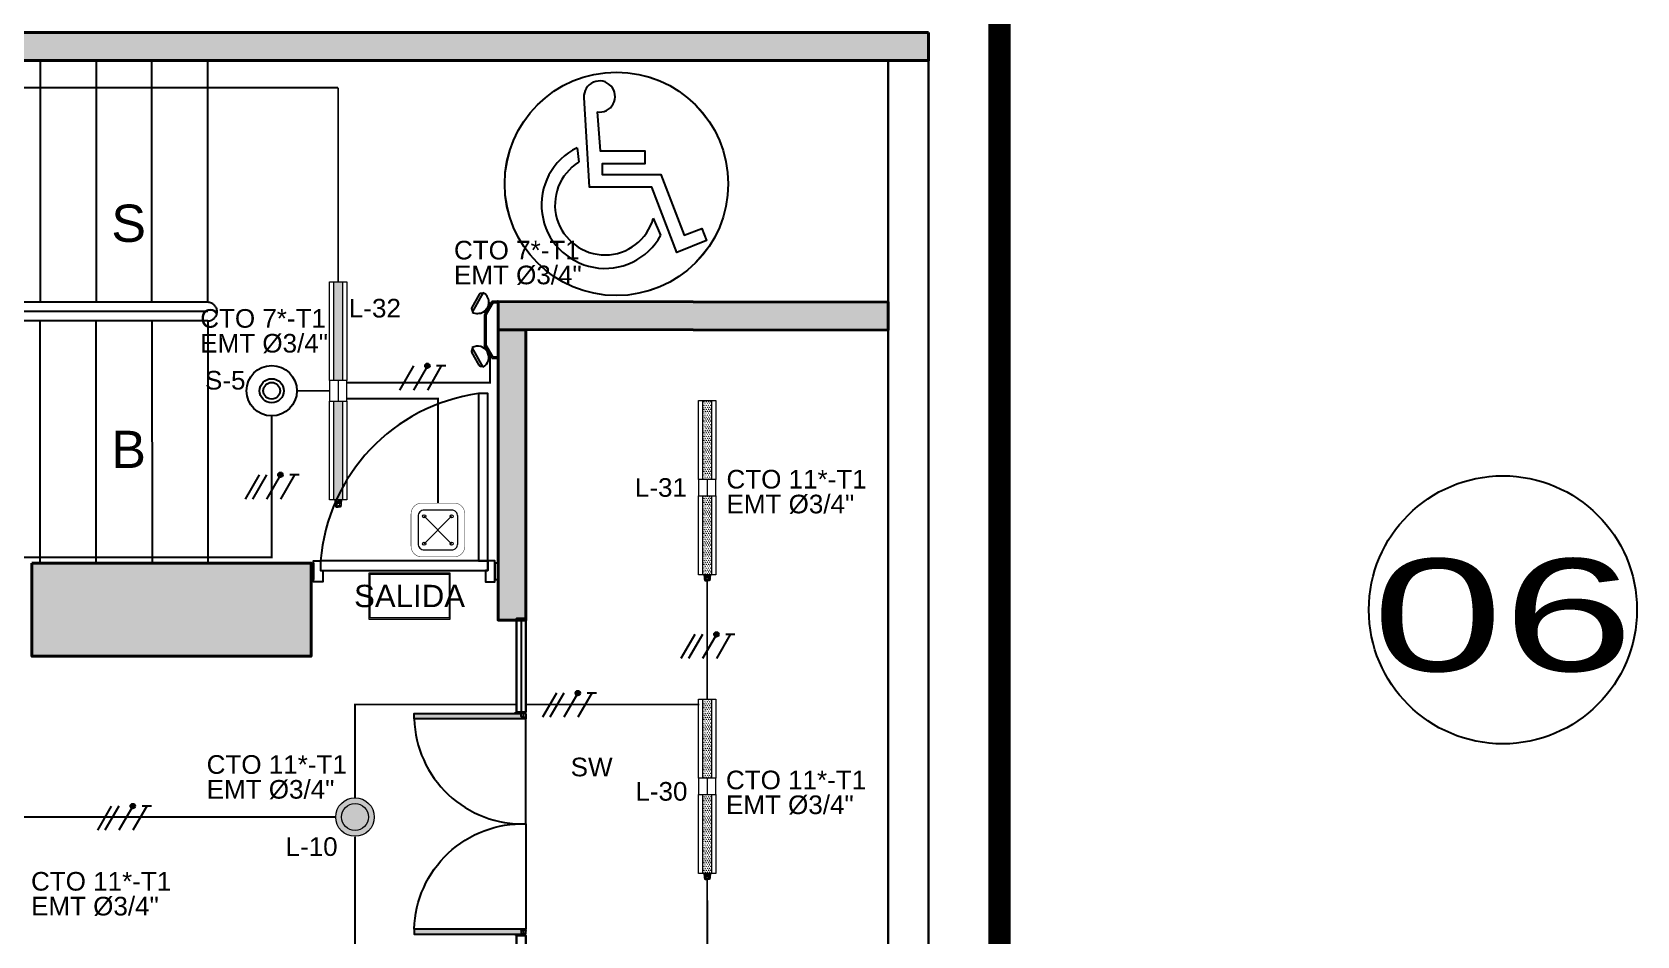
# Model space of a CAD drawing. Header units: metres. Extents: x -692 to 1029, y -233 to 3386.
# Drawn here: x 849.8 to 858.42, y 2481.61 to 2486.47 of the extents above; entities that cross this region are included whole.
import ezdxf
from ezdxf.lldxf.tags import DXFTag

# ---------------------------------------------------------------- set-up
doc = ezdxf.new("R2010")
doc.units = ezdxf.units.M
for name, pattern in [('CENTER2', [28.575, 19.05, -3.175, 3.175, -3.175]), ('HIDDEN', [9.525, 6.35, -3.175]), ('HIDDEN2', [4.7625, 3.175, -1.5875]), ('LÍNEAS_OCULTASX2', [0.75, 0.5, -0.25])]:
    doc.linetypes.add(name, pattern=pattern)
doc.layers.get('Defpoints').update_dxf_attribs({"color": 8})
for name, color, linetype in [('-ALAMBRADO', 7, 'Continuous'), ('-CN-GYD-ILUMINACION-EM', 1, 'Continuous'), ('-CN-GYD-TEXTOS', 7, 'Continuous'), ('1amobla', 253, 'Continuous'), ('A-columnas', 6, 'Continuous'), ('AMOBLAMIENTO', 252, 'Continuous'), ('CAJA DE PASO', 86, 'Continuous'), ('F-2', 253, 'Continuous'), ('GG_PISO 5', 8, 'Continuous'), ('H-muro', 251, 'Continuous'), ('JCA_PROYECCIONES', 1, 'HIDDEN2'), ('LUMINARIA DE EMERGENCIA', 1, 'Continuous'), ('LUMINARIA LED CIRCULAR', 7, 'Continuous'), ('SENSOR MOVIMIENTO', 3, 'Continuous'), ('TEXTO 3', 3, 'Continuous')]:
    doc.layers.add(name, color=color, linetype=linetype)
for name, color, linetype, lineweight in [('-CN-GYD-LUMINARIA LED HERMETICA', 1, 'Continuous', 5), ('-CN-GYD-TUBERÍA ILUMINACION', 5, 'Continuous', 18), ('-CN-GYD-TUBERÍA TOMACORRIENTE PVC', 86, 'Continuous', 18), ('-CN-INTERRUPTORES DE PARED', 3, 'Continuous', 20), ('_TEXTO', 7, 'Continuous', 9), ('Estructura', 250, 'Continuous', 40), ('L', 7, 'Continuous', 15), ('TEXTOS', 250, 'Continuous', 20), ('Vidrio', 253, 'Continuous', 30)]:
    doc.layers.add(name, color=color, linetype=linetype, lineweight=lineweight)
for name, color, linetype, true_color in [('A-HATCH CONCRETO', 7, 'Continuous', 0xa8a8a8), ('HACHTCOLUMNA', 7, 'Continuous', 0x5c5c5c), ('JCA_HATCH 254', 7, 'Continuous', 0xc4c4c4)]:
    doc.layers.add(name, color=color, linetype=linetype, true_color=true_color)
doc.layers.add('DIM-25', color=253, linetype='Continuous', plot=False)
doc.layers.add('Muro', color=7, linetype='Continuous', lineweight=40, true_color=0x2e2e2e)
doc.styles.add('GYD', font='arial.ttf', dxfattribs={"height": 2.5})
doc.styles.get("Standard").update_dxf_attribs({"font": 'arial.ttf'})
doc.styles.add('style2', font='arial.ttf', dxfattribs={"width": 1.5})
tags = doc.linetypes.add('EMT_LINE', pattern='A,0.5,-0.2,["EMT",Standard,S=0.1,R=0,X=-0.1,Y=-0.05],-0.25', length=0.95).pattern_tags.tags
tags[6] = DXFTag(74, 10)
pattern_1 = [(180, (4.985, -38.812), (-6.00631, -10.40324), [1.50158, -10.51105]), (270, (4.2344, -38.812), (6.00631, -10.40324), [0.75079, -20.05569]), (270, (4.047, -38.812), (6.00631, -10.40324), [0.60063, -20.20584]), (270, (4.422, -38.812), (6.00631, -10.40324), [0.60063, -20.20584]), (240, (3.859, -38.812), (6.00631, -10.40324), [0.4805, -11.53212]), (300, (4.61, -38.812), (12.01262, -4e-09), [0.4805, -11.53212])]
pattern_2 = [(0, (0, 0), (0, 6.985), [5.08, -1.905]), (90, (0, 0), (-6.985, 4e-16), [5.08, -1.905])]

# ---------------------------------------------------------------- blocks, each defined once
blk = doc.blocks.new('LUMINARIA HERMETICA 40W')
h = blk.add_hatch()
h.set_pattern_fill('SWAMP', color=252, scale=0.472938, angle=180)
h.set_pattern_definition(pattern_1)
h.paths.add_polyline_path([(-24, 54.9), (23.4, 54.9), (23.4, 584.8), (-24, 584.8)])
h = blk.add_hatch()
h.set_pattern_fill('SWAMP', color=252, scale=0.472938, angle=180)
h.set_pattern_definition(pattern_1)
h.paths.add_polyline_path([(-24, -584.8), (23.4, -584.8), (23.4, -54.9), (-24, -54.9)])
at = {"layer": '-CN-INTERRUPTORES DE PARED', "color": 1, "extrusion": (0, 0, -1)}
for p, q in [((-46.3, 584.8), (46.3, 584.8)), ((-46.3, 54.9), (-46.3, 584.8)), ((46.3, 584.8), (46.3, 559.3)), ((46.3, 559.3), (46.3, 54.9)), ((-46.3, -559.2), (-46.3, -54.9)), ((46.3, -54.9), (46.3, -584.8)), ((-46.3, -584.8), (-46.3, -559.2)), ((46.3, -584.8), (-46.3, -584.8))]:
    blk.add_line(p, q, dxfattribs=at)
at = {"layer": '-CN-INTERRUPTORES DE PARED', "color": 1}
for p, q in [((46.3, 54.9), (-46.3, 54.9)), ((0, 54.9), (0, -54.9)), ((46.3, -54.9), (46.3, 54.9)), ((-46.3, -54.9), (46.3, -54.9)), ((-17.3, -588.3), (-17.4, -588.6)), ((-17.4, -588.6), (-17.4, -595)), ((-17.4, -595), (-12.2, -595)), ((-16.1, -587.4), (-17.3, -588.3)), ((-14.7, -586.9), (-16.1, -587.4)), ((-12.2, -596.1), (-15.8, -596.1)), ((-15.8, -596.1), (-15.8, -604.1)), ((-13, -586.9), (-14.7, -586.9)), ((-11.7, -587.6), (-13, -586.9)), ((-12.8, -587.1), (-12.8, -584.8)), ((-12.8, -584.8), (0, -584.8)), ((0, -587.1), (-12.8, -587.1)), ((-12.2, -595), (-12.2, -596.1)), ((-10.6, -588.6), (-11.7, -587.6)), ((-7.7, -588.3), (-10.6, -588.6)), ((-7, -588), (-7.7, -588.3)), ((-3, -587.5), (-7, -588)), ((0, -587.1), (-3, -587.5)), ((12.8, -584.8), (0, -584.8)), ((0, -587.1), (3, -587.5)), ((0, -587.1), (12.8, -587.1)), ((3, -587.5), (7, -588)), ((7, -588), (7.7, -588.3)), ((7.7, -588.3), (10.6, -588.6)), ((10.6, -588.6), (11.7, -587.6)), ((11.7, -587.6), (13, -586.9)), ((17.4, -595), (12.2, -595)), ((12.2, -595), (12.2, -596.1)), ((12.2, -596.1), (15.8, -596.1)), ((12.8, -587.1), (12.8, -584.8)), ((13, -586.9), (14.7, -586.9)), ((14.7, -586.9), (16.1, -587.4)), ((15.8, -596.1), (15.8, -604.1)), ((16.1, -587.4), (17.3, -588.3)), ((17.3, -588.3), (17.4, -588.6)), ((17.4, -588.6), (17.4, -595)), ((-15.9, -605.2), (-15.9, -615.4)), ((-12.5, -605.2), (-15.9, -605.2)), ((-15.9, -615.4), (-14, -617)), ((-15.8, -604.1), (-12.5, -604.1)), ((-14, -617), (-14, -621.4)), ((-14, -621.4), (-14, -623.4)), ((-14, -623.4), (-10.8, -625.7)), ((-12.5, -604.1), (-12.5, -605.2)), ((-10.8, -625.7), (0, -625.7)), ((10.8, -625.7), (0, -625.7)), ((14, -623.4), (10.8, -625.7)), ((15.8, -604.1), (12.5, -604.1)), ((12.5, -604.1), (12.5, -605.2)), ((12.5, -605.2), (15.9, -605.2)), ((15.9, -615.4), (14, -617)), ((14, -617), (14, -621.4)), ((14, -621.4), (14, -623.4)), ((15.9, -605.2), (15.9, -615.4))]:
    blk.add_line(p, q, dxfattribs=at)
for points in [[(-46.3, 54.9), (-46.3, -54.9)], [(-17.4, -593.9), (-10.6, -593.9), (-7.7, -593.9), (0, -593.9)], [(-12.2, -595), (0, -595)], [(-12.2, -596.1), (0, -596.1)], [(-10.6, -588.6), (-10.6, -595)], [(-8.4, -604.1), (-8.4, -596.1)], [(-7.7, -588.3), (-7.7, -595)], [(17.4, -593.9), (10.6, -593.9), (7.7, -593.9), (0, -593.9)], [(12.2, -595), (0, -595)], [(12.2, -596.1), (0, -596.1)], [(7.7, -588.3), (7.7, -595)], [(8.4, -604.1), (8.4, -596.1)], [(10.6, -588.6), (10.6, -595)], [(-14, -617), (0, -617)], [(-12.5, -604.1), (0, -604.1)], [(-12.5, -605.2), (0, -605.2)], [(-9.1, -615.4), (-10.8, -617)], [(-7.2, -605.2), (-7.2, -615.4), (-9.1, -615.4), (-9.1, -605.2)], [(-7.2, -615.4), (-3.7, -617)], [(12.5, -604.1), (0, -604.1)], [(12.5, -605.2), (0, -605.2)], [(14, -617), (0, -617)], [(7.2, -615.4), (3.7, -617)], [(7.2, -605.2), (7.2, -615.4), (9.1, -615.4), (9.1, -605.2)], [(9.1, -615.4), (10.8, -617)]]:
    blk.add_lwpolyline(points, dxfattribs=at)
at = {"color": 1}
for points in [[(23.4, 54.9), (-24, 54.9), (-24, 584.8), (23.4, 584.8)], [(23.4, -584.8), (-24, -584.8), (-24, -54.9), (23.4, -54.9)]]:
    blk.add_lwpolyline(points, close=True, dxfattribs=at)
blk = doc.blocks.new('Salida_3.8W')
h = blk.add_hatch()
h.set_pattern_fill('ANGLE', color=256)
h.set_pattern_definition(pattern_2)
h.paths.add_polyline_path([(0.434, -0.01), (0.434, 0.303), (-0.434, 0.303), (-0.434, -0.01)])
h.paths.add_polyline_path([(-0.424, 0), (-0.424, 0.293), (0.424, 0.293), (0.424, 0)], flags=16)
h = blk.add_hatch()
h.set_pattern_fill('ANGLE', color=256)
h.set_pattern_definition(pattern_2)
h.paths.add_polyline_path([(0.434, -0.01), (0.434, 0.303), (-0.434, 0.303), (-0.434, -0.01)])
h.paths.add_polyline_path([(-0.424, 0), (-0.424, 0.293), (0.424, 0.293), (0.424, 0)], flags=16)
at = {"layer": 'L'}
h = blk.add_hatch(dxfattribs=at)
h.set_pattern_fill('ANGLE', color=3)
h.set_pattern_definition([(0, (-44.6785, -37.2514), (0, 6.985), [5.08, -1.905]), (90, (-44.6785, -37.2514), (-6.985, 4e-16), [5.08, -1.905])])
h.paths.add_polyline_path([(0.434, -0.01), (0.434, 0.303), (-0.434, 0.303), (-0.434, -0.01)])
h.paths.add_polyline_path([(-0.424, 0), (-0.424, 0.293), (0.424, 0.293), (0.424, 0)], flags=16)
h = blk.add_hatch(color=3, dxfattribs=at)
h.paths.add_polyline_path([(0.434, -0.01), (0.434, 0.303), (-0.434, 0.303), (-0.434, -0.01)])
h.paths.add_polyline_path([(-0.424, 0), (-0.424, 0.293), (0.424, 0.293), (0.424, 0)], flags=16)
at = {"layer": 'L', "color": 3}
for points in [[(-0.434, 0.303), (0.434, 0.303), (0.434, -0.01), (-0.434, -0.01)], [(-0.424, 0.293), (0.424, 0.293), (0.424, 0), (-0.424, 0)]]:
    blk.add_lwpolyline(points, close=True, dxfattribs=at)
at = {"layer": 'L', "color": 3, "insert": (0, 0.146, 712.661), "char_height": 0.15, "width": 0.84839, "attachment_point": 5}
blk.add_mtext('\\pxqc;SALIDA', dxfattribs=at)
blk = doc.blocks.new('Caja de paso')
at = {"layer": '-CN-GYD-TUBERÍA TOMACORRIENTE PVC', "const_width": 0.00173}
blk.add_lwpolyline([(-0.1111, 0.0667), (-0.1111, -0.0667, 0.414214), (-0.0667, -0.1111), (0.0667, -0.1111, 0.414214), (0.1111, -0.0667), (0.1111, 0.0667, 0.414214), (0.0667, 0.1111), (-0.0667, 0.1111, 0.414214)], format="xyb", close=True, dxfattribs=at)
at = {"layer": '-CN-GYD-TUBERÍA TOMACORRIENTE PVC'}
blk.add_lwpolyline([(-0.0566, -0.0819), (0.0566, -0.0819, 0.414214), (0.0819, -0.0566), (0.0819, 0.0566, 0.414214), (0.0566, 0.0819), (-0.0566, 0.0819, 0.414214), (-0.0819, 0.0566), (-0.0819, -0.0566, 0.414214)], format="xyb", close=True, dxfattribs=at)
at = {"layer": '-CN-GYD-TUBERÍA TOMACORRIENTE PVC', "linetype": 'LÍNEAS_OCULTASX2'}
for points in [[(-0.0566, 0.0566), (0.0566, -0.0566)], [(0.0566, 0.0566), (-0.0566, -0.0566)]]:
    blk.add_lwpolyline(points, dxfattribs=at)
at = {"layer": '-CN-GYD-TUBERÍA TOMACORRIENTE PVC'}
for centre in [(-0.0566, 0.0566), (0.0566, 0.0566), (-0.0566, -0.0566), (0.0566, -0.0566)]:
    blk.add_circle(centre, 0.00665, dxfattribs=at)
blk = doc.blocks.new('Sensor 360º_')
at = {"layer": 'SENSOR MOVIMIENTO'}
for radius in [0.1126, 0.054, 0.0375]:
    blk.add_circle((0, 0), radius, dxfattribs=at)
blk = doc.blocks.new('*U35')
at = {"layer": '-CN-GYD-ILUMINACION-EM', "ltscale": 0.3}
for p, q in [((-145, 270), (-200, 170)), ((-114, 285), (-197, 136)), ((-119, 277), (-119, 277)), ((-193, 144), (-193, 144)), ((-145, -270), (-200, -170)), ((-114, -285), (-197, -136)), ((-193, -144), (-193, -144)), ((-119, -277), (-119, -277))]:
    blk.add_line(p, q, dxfattribs=at)
at = {"layer": '-CN-GYD-ILUMINACION-EM'}
for p, q in [((0, 217), (-46, 217)), ((0, 207), (-40, 207)), ((0, -217), (0, 217)), ((-104, 116), (-104, -116)), ((-94, 114), (-94, -114)), ((-46, -217), (0, -217)), ((-40, -207), (0, -207))]:
    blk.add_line(p, q, dxfattribs=at)
for points in [[(-96, 130), (-110, 138)], [(-46, 217), (-104, 116)], [(-40, 207), (-94, 114)], [(-56, 199), (-70, 208)], [(-46, -217), (-104, -116)], [(-40, -207), (-94, -114)], [(-96, -130), (-110, -138)], [(-56, -199), (-70, -208)]]:
    blk.add_lwpolyline(points, dxfattribs=at)
at = {"layer": '-CN-GYD-ILUMINACION-EM', "ltscale": 0.3}
for centre, radius, start, end in [((-156, 211), 85.5, 240.9715, 60.9715), ((-128, 260), 19.1, 60.9715, 150.9715), ((-183, 161), 19.1, 150.9715, 240.9715), ((-183, -161), 19.1, 119.0285, 209.0285), ((-156, -211), 85.5, 299.0285, 119.0285), ((-128, -260), 19.1, 209.0285, 299.0285)]:
    blk.add_arc(centre, radius, start, end, dxfattribs=at)
at = {"layer": '-CN-GYD-TEXTOS', "style": 'GYD'}
blk.add_attdef('5', (-68, -406), '', height=125, rotation=90, dxfattribs=at)
blk = doc.blocks.new('3x')
at = {"layer": '-ALAMBRADO'}
h = blk.add_hatch(color=256, dxfattribs=at)
edge = h.paths.add_edge_path()
edge.add_arc((0.078, 0.13), 0.025, 0, 360)
for p, q in [((-0.152, 0.13), (-0.302, -0.13)), ((-0.072, 0.13), (-0.222, -0.13)), ((0.078, 0.13), (-0.072, -0.13)), ((0.228, 0.13), (0.078, -0.13))]:
    blk.add_line(p, q, dxfattribs=at)
blk.add_lwpolyline([(0.278, 0.13), (0.178, 0.13)], dxfattribs=at)
blk.add_circle((0.078, 0.13), 0.025, dxfattribs=at)
blk = doc.blocks.new('*U29')
at = {"layer": '-ALAMBRADO'}
blk.add_blockref('3x', (0, 0), dxfattribs=at)
blk = doc.blocks.new('*U95')
at = {"layer": '-ALAMBRADO'}
blk.add_blockref('3x', (0, 0), dxfattribs=at)
blk = doc.blocks.new('OJO DE BUEY 12W')
at = {"layer": 'JCA_HATCH 254', "transparency": 33554687}
h = blk.add_hatch(color=256, dxfattribs=at)
h.dxf.hatch_style = 1
h.paths.add_polyline_path([(-103.7, 0, 1), (103.7, 0, 1)])
h.paths.add_polyline_path([(72.7, 0, -1), (-72.7, 0, -1)], flags=16)
at = {"layer": 'LUMINARIA LED CIRCULAR', "linetype": 'EMT_LINE', "lineweight": 5, "ltscale": 10}
h = blk.add_hatch(color=256, dxfattribs=at)
h.dxf.hatch_style = 1
h.set_gradient(color1=(147, 149, 152), color2=(248, 246, 176), name='SPHERICAL')
edge = h.paths.add_edge_path()
edge.add_arc((0, 0), 72.7, 0, 360)
at = {"layer": 'LUMINARIA LED CIRCULAR', "linetype": 'Continuous', "lineweight": 5, "ltscale": 10}
for radius in [103.7, 72.7]:
    blk.add_circle((0, 0), radius, dxfattribs=at)
blk = doc.blocks.new('2x')
at = {"layer": '-ALAMBRADO'}
h = blk.add_hatch(color=256, dxfattribs=at)
edge = h.paths.add_edge_path()
edge.add_arc((0.075, 0.13), 0.025, 0, 360)
for p, q in [((-0.075, 0.13), (-0.225, -0.13)), ((0.075, 0.13), (-0.075, -0.13)), ((0.225, 0.13), (0.075, -0.13))]:
    blk.add_line(p, q, dxfattribs=at)
blk.add_lwpolyline([(0.275, 0.13), (0.175, 0.13)], dxfattribs=at)
blk.add_circle((0.075, 0.13), 0.025, dxfattribs=at)
blk = doc.blocks.new('*U28')
at = {"layer": '-ALAMBRADO'}
blk.add_blockref('2x', (0, 0), dxfattribs=at)
blk = doc.blocks.new('Est etapa 3 torre')
at = {"layer": 'HACHTCOLUMNA'}
h = blk.add_hatch(color=256, dxfattribs=at)
h.paths.add_polyline_path([(1123.5504, -5959.124), (1123.0504, -5959.124), (1123.0504, -5957.624), (1123.5504, -5957.624)])
h.paths.add_polyline_path([(1116.0504, -5959.124), (1115.5504, -5959.124), (1115.5504, -5957.624), (1116.0504, -5957.624)])
h.paths.add_polyline_path([(1139.548, -5959.124), (1139.048, -5959.124), (1139.048, -5957.624), (1139.548, -5957.624)])
h.paths.add_polyline_path([(1132.0504, -5959.124), (1131.5504, -5959.124), (1131.5504, -5957.624), (1132.0504, -5957.624)])
h.paths.add_polyline_path([(1140.048, -5967.6488), (1140.048, -5968.1488), (1138.548, -5968.1488), (1138.548, -5967.6488)])
h.paths.add_polyline_path([(1124.0504, -5967.6488), (1124.0504, -5968.1488), (1122.5504, -5968.1488), (1122.5504, -5967.6488)])
h.paths.add_polyline_path([(1131.0504, -5967.6488), (1131.0504, -5968.1488), (1132.5504, -5968.1488), (1132.5504, -5967.6488)])
h.paths.add_polyline_path([(1115.0504, -5967.6488), (1115.0504, -5968.1488), (1116.5504, -5968.1488), (1116.5504, -5967.6488)])
h.paths.add_polyline_path([(1140.048, -5975.6488), (1140.048, -5976.1488), (1138.548, -5976.1488), (1138.548, -5975.6488)])
h.paths.add_polyline_path([(1124.0504, -5975.6488), (1124.0504, -5976.1488), (1122.5504, -5976.1488), (1122.5504, -5975.6488)])
h.paths.add_polyline_path([(1131.0504, -5975.6488), (1131.0504, -5976.1488), (1132.5504, -5976.1488), (1132.5504, -5975.6488)])
h.paths.add_polyline_path([(1115.0504, -5975.6488), (1115.0504, -5976.1488), (1116.5504, -5976.1488), (1116.5504, -5975.6488)])
h.paths.add_polyline_path([(1140.048, -5985.7488), (1140.048, -5986.2488), (1138.548, -5986.2488), (1138.548, -5985.7488)])
h.paths.add_polyline_path([(1124.0504, -5985.7488), (1124.0504, -5986.2488), (1122.5504, -5986.2488), (1122.5504, -5985.7488)])
h.paths.add_polyline_path([(1131.0504, -5985.7488), (1131.0504, -5986.2488), (1132.5504, -5986.2488), (1132.5504, -5985.7488)])
h.paths.add_polyline_path([(1115.0504, -5985.7488), (1115.0504, -5986.2488), (1116.5504, -5986.2488), (1116.5504, -5985.7488)])
h.paths.add_polyline_path([(1140.048, -5993.7488), (1140.048, -5994.2488), (1138.548, -5994.2488), (1138.548, -5993.7488)])
h.paths.add_polyline_path([(1124.0504, -5993.7488), (1124.0504, -5994.2488), (1122.5504, -5994.2488), (1122.5504, -5993.7488)])
h.paths.add_polyline_path([(1131.0504, -5993.7488), (1131.0504, -5994.2488), (1132.5504, -5994.2488), (1132.5504, -5993.7488)])
h.paths.add_polyline_path([(1115.0504, -5993.7488), (1115.0504, -5994.2488), (1116.5504, -5994.2488), (1116.5504, -5993.7488)])
h.paths.add_polyline_path([(1132.0504, -6003.4264), (1131.5504, -6003.4264), (1131.5504, -6004.9218), (1132.0504, -6004.9218)])
h.paths.add_polyline_path([(1138.1528, -6003.4238), (1139.6528, -6003.4238), (1139.6528, -6003.9238), (1138.1528, -6003.9238)])
h.paths.add_polyline_path([(1116.0504, -6004.9241), (1116.0504, -6003.4241), (1115.5504, -6003.4241), (1115.5504, -6004.9241)])
h.paths.add_polyline_path([(1123.5504, -6004.9241), (1123.5504, -6003.4241), (1123.0504, -6003.4241), (1123.0504, -6004.9241)])
h.paths.add_polyline_path([(1139.048, -6011.9488), (1139.048, -6009.5488), (1139.548, -6009.5488), (1139.548, -6011.9488)])
h.paths.add_polyline_path([(1131.5504, -6009.5488), (1131.5504, -6011.9488), (1132.0504, -6011.9488), (1132.0504, -6009.5488)])
h.paths.add_polyline_path([(1123.0504, -6009.5488), (1123.0504, -6011.9488), (1123.5504, -6011.9488), (1123.5504, -6009.5488)])
h.paths.add_polyline_path([(1116.0504, -6009.5488), (1116.0504, -6011.9488), (1115.5504, -6011.9488), (1115.5504, -6009.5488)])
at = {"layer": 'Estructura'}
blk.add_lwpolyline([(1138.1528, -6003.4238), (1139.6528, -6003.4238), (1139.6528, -6003.9238), (1138.1528, -6003.9238)], close=True, dxfattribs=at)
blk = doc.blocks.new('discap')
at = {"layer": 'TEXTO 3', "color": 0, "linetype": 'Continuous'}
for p, q in [((-179169, -277469), (-179154, -277610)), ((-178353, -278322), (-178426, -278155))]:
    blk.add_line(p, q, dxfattribs=at)
blk.add_lwpolyline([(-178974, -277120), (-178946, -277498), (-178511, -277498), (-178511, -277624), (-178926, -277624), (-178926, -277730), (-178352, -277730), (-178127, -278321), (-177953, -278254), (-177909, -278371), (-178198, -278488), (-178440, -277852), (-179047, -277852), (-179102, -276980)], dxfattribs=at)
for centre, radius, start, end in [((-178951, -276970), 152, 261.2603, 183.6697), ((-178897, -278025), 619, 116.0954, 331.345), ((-178897, -278025), 488, 121.7945, 344.571)]:
    blk.add_arc(centre, radius, start, end, dxfattribs=at)
blk = doc.blocks.new('Puerta de 65')
at = {"layer": 'JCA_HATCH 254', "true_color": 0xffffff}
h = blk.add_hatch(color=7, dxfattribs=at)
edge = h.paths.add_edge_path()
edge.add_line((3153.3447, 1771.3567), (3153.3447, 1771.3403))
edge.add_arc((3153.3494, 1771.3403), 0.00469, 179.99969, 269.99969)
edge.add_line((3153.3494, 1771.3356), (3153.3634, 1771.3356))
edge.add_arc((3153.3634, 1771.3403), 0.00469, 269.99969, 359.99969)
edge.add_line((3153.3681, 1771.3403), (3153.3681, 1771.3286))
edge.add_line((3153.3681, 1771.3286), (3152.7705, 1771.3286))
edge.add_line((3152.7705, 1771.3286), (3152.7705, 1771.3567))
edge.add_line((3152.7705, 1771.3567), (3153.3447, 1771.3567))
edge = h.paths.add_edge_path()
edge.add_line((3153.3681, 1771.3567), (3153.3681, 1771.3403))
edge.add_arc((3153.3634, 1771.3403), 0.00469, 269.99969, 359.99969, ccw=False)
edge.add_line((3153.3634, 1771.3356), (3153.3494, 1771.3356))
edge.add_arc((3153.3494, 1771.3403), 0.00469, 179.99969, 269.99969, ccw=False)
edge.add_line((3153.3447, 1771.3403), (3153.3447, 1771.3567))
edge.add_line((3153.3447, 1771.3567), (3153.3681, 1771.3567))
edge = h.paths.add_edge_path(flags=16)
edge.add_arc((3153.3564, 1771.3426), 0.00234, 0, 360)
h.paths.add_polyline_path([(3153.3705, 1771.3567), (3153.3705, 1771.3286), (3153.3681, 1771.3286), (3153.3681, 1771.3567)])
blk.add_hatch(color=7, dxfattribs=at).paths.add_polyline_path([(3153.3705, 1771.3637), (3153.3705, 1771.359), (3153.3142, 1771.359), (3153.3142, 1771.3637)])
at = {"layer": 'AMOBLAMIENTO'}
for p, q in [((3153.3142, 1771.359), (3153.3142, 1771.3637)), ((3153.3142, 1771.3637), (3153.3705, 1771.3637)), ((3153.3705, 1771.359), (3153.3142, 1771.359)), ((3153.3447, 1771.3403), (3153.3447, 1771.359)), ((3153.347, 1771.359), (3153.3705, 1771.359)), ((3153.3634, 1771.3356), (3153.3494, 1771.3356))]:
    blk.add_line(p, q, dxfattribs=at)
at = {"layer": 'AMOBLAMIENTO', "linetype": 'HIDDEN', "ltscale": 0.1}
blk.add_line((3153.3705, 1770.7637), (3153.3705, 1771.3286), dxfattribs=at)
at = {"layer": 'AMOBLAMIENTO'}
blk.add_lwpolyline([(3153.3705, 1771.3567), (3153.3705, 1771.3286), (3152.7705, 1771.3286), (3152.7705, 1771.3567)], close=True, dxfattribs=at)
blk.add_circle((3153.3564, 1771.3426), 0.00234, dxfattribs=at)
at = {"layer": 'AMOBLAMIENTO', "ltscale": 0.1}
blk.add_arc((3153.3512, 1771.3444), 0.581, 181.55758, 271.89833, dxfattribs=at)
at = {"layer": 'AMOBLAMIENTO'}
for centre, start, end in [((3153.3494, 1771.3403), 179.99969, 269.99969), ((3153.3658, 1771.3403), 269.99969, 359.99969)]:
    blk.add_arc(centre, 0.00469, start, end, dxfattribs=at)
blk = doc.blocks.new('A$Ca93938d3')
at = {"layer": 'A-HATCH CONCRETO', "ltscale": 0.03}
h = blk.add_hatch(color=256, dxfattribs=at)
h.dxf.hatch_style = 1
h.paths.add_polyline_path([(11.7936, 8.6748), (11.7936, 8.5248), (12.1418, 8.5248), (12.1418, 8.6748)])
h.paths.add_polyline_path([(12.1418, 8.6748), (12.2918, 8.6748), (12.2918, 7.3238), (12.1418, 7.3238)])
h.paths.add_polyline_path([(14.8533, 7.1738), (14.8533, 7.3238), (11.7936, 7.3242), (11.7936, 7.1741)])
h.paths.add_polyline_path([(11.4436, 2.5501), (11.4436, 7.1748), (11.2936, 7.1748), (11.2936, 2.9155), (11.2936, 2.5501)])
h.paths.add_polyline_path([(14.8532, 3.9994), (14.7032, 3.9994), (14.7032, 7.1738), (14.8532, 7.1738)])
h.paths.add_polyline_path([(13.453, 4.1494), (13.4532, 2.4598), (13.8032, 2.4599), (13.8032, 2.6102), (13.6041, 2.6099), (13.603, 4.1494)])
h.paths.add_polyline_path([(14.8532, 2.6101), (14.7032, 2.6101), (14.7032, 1.9603), (14.8532, 1.9603)])
h.paths.add_polyline_path([(14.7032, 2.4598), (14.7032, 2.46), (14.7032, 2.6101), (14.7032, 2.6098)], flags=16)
h.paths.add_polyline_path([(11.2936, 0.1154), (14.8533, 0.1154), (14.8533, 0.2654), (11.7936, 0.2654), (11.7936, 0.15), (11.2936, 0.15)])
h.paths.add_polyline_path([(14.7032, 0.7603), (14.7032, 0.2654), (14.8533, 0.2654), (14.8533, 0.7603)])
h.paths.add_polyline_path([(18.169, 2.6101), (18.169, 2.4601), (17.6025, 2.4601), (17.6025, 0.0954), (17.4525, 0.0954), (17.4525, 2.6101)])
h.paths.add_polyline_path([(20.7214, 2.6101), (20.7214, 2.4601), (20.2936, 2.4601), (20.2936, 2.55), (19.7936, 2.55), (19.7936, 2.4601), (19.369, 2.4601), (19.369, 2.6101)])
h.paths.add_polyline_path([(17.6025, 0.0954), (24.6451, 0.0954), (24.6451, 0.2481), (17.6025, 0.2481)])
h.paths.add_polyline_path([(22.9205, 2.61), (22.9205, 2.46), (21.9214, 2.46), (21.9214, 2.61)])
h.paths.add_polyline_path([(22.3459, 0.2481), (22.496, 0.2481), (22.496, 2.46), (22.346, 2.46), (22.346, 2.462), (22.3459, 0.2481), (22.3459, 0.2481)])
h.paths.add_polyline_path([(24.1205, 2.61), (24.1205, 2.46), (24.6451, 2.46), (24.6451, 0.0954), (24.7952, 0.0954), (24.7952, 2.61)])
h.paths.add_polyline_path([(27.7912, 0.25), (31.5924, 0.25), (31.5924, 0.1), (27.7912, 0.0999)])
h.paths.add_polyline_path([(27.2411, 0.1), (27.2411, 2.55), (27.2912, 2.55), (27.2912, 0.15), (27.7912, 0.15), (27.7912, 0.1)])
h.paths.add_polyline_path([(31.0265, 1.7536), (31.0265, 0.25), (30.8764, 0.25), (30.8764, 1.7536)])
h.paths.add_polyline_path([(31.0265, 1.7536), (31.4423, 1.7537), (31.4423, 1.6036), (31.0265, 1.6036)])
h.paths.add_polyline_path([(31.5924, 1.7537), (31.5924, 0.25), (31.4424, 0.25), (31.4423, 1.7537)])
h.paths.add_polyline_path([(28.2906, 4.069), (31.4423, 4.0695), (31.4423, 3.9195), (28.2906, 3.919)])
h.paths.add_polyline_path([(28.8996, 5.0092), (28.8996, 4.0695), (29.0497, 4.0695), (29.0497, 5.0092)])
h.paths.add_polyline_path([(27.2397, 6.1716), (27.2411, 2.55), (27.3912, 2.55), (27.3898, 6.1716)])
h.paths.add_polyline_path([(27.3906, 4.0694), (27.3906, 4.0694), (27.3906, 3.9194), (27.3906, 3.9193)], flags=17)
h.paths.add_polyline_path([(28.8996, 6.1616), (31.4423, 6.1616), (31.4423, 6.0116), (28.8996, 6.0115)])
h.paths.add_polyline_path([(31.5924, 6.1616), (31.5924, 4.9583), (31.4424, 4.9583), (31.4423, 6.1616)])
h.paths.add_polyline_path([(28.8996, 9.9285), (28.8996, 8.3691), (29.0497, 8.3691), (29.0496, 9.9285)])
h.paths.add_polyline_path([(30.9949, 9.9263), (28.8996, 9.9301), (28.8996, 10.0802), (30.9957, 10.0761)])
h.paths.add_polyline_path([(31.2123, 11.5245), (22.7445, 11.5245), (22.7445, 11.3745), (31.2123, 11.3745)])
h.paths.add_polyline_path([(22.7445, 8.6738), (22.7449, 11.3745), (22.8949, 11.3745), (22.8945, 8.6738)])
at = {"layer": '1amobla', "linetype": 'CENTER2', "ltscale": 0.3}
for p, q in [((26.4409, 11.3756), (26.4409, 10.0758)), ((26.7409, 11.3756), (26.7409, 10.0758)), ((27.0409, 10.0758), (27.0409, 11.3757)), ((27.3409, 10.0758), (27.3409, 11.3756)), ((27.3409, 10.0758), (24.3409, 10.0758)), ((27.3409, 10.0258), (24.3409, 10.0258)), ((27.3409, 9.9758), (24.3409, 9.9758)), ((26.4409, 8.676), (26.4409, 9.9758)), ((26.7409, 8.676), (26.7409, 9.9758)), ((27.0409, 9.9758), (27.0417, 8.6747)), ((27.3409, 9.9758), (27.3409, 8.676))]:
    blk.add_line(p, q, dxfattribs=at)
blk.add_arc((27.3409, 10.0258), 0.05, 270, 90, dxfattribs=at)
at = {"layer": 'A-columnas', "color": 40, "true_color": 0xf8d731}
blk.add_line((29.0247, 8.3784), (29.0247, 7.8784), dxfattribs=at)
at = {"layer": 'Defpoints', "ltscale": 5, "const_width": 0.1199}
blk.add_lwpolyline([(0, 54.475), (31.5924, 54.475), (31.5924, 0), (0, 0)], close=True, dxfattribs=at)
at = {"layer": 'DIM-25'}
blk.add_lwpolyline([(28.7946, 8.6867), (28.8453, 8.6867), (28.8453, 9.5853), (28.7946, 9.5853)], close=True, dxfattribs=at)
blk.add_arc((28.9301, 8.6082), 0.9865, 97.89449, 175.43143, dxfattribs=at)
at = {"layer": 'F-2'}
for points in [[(27.896, 8.6741), (27.9087, 8.6741), (27.9087, 8.5869), (27.896, 8.5869)], [(27.9594, 8.636), (27.9594, 8.5742), (27.9087, 8.5742), (27.9087, 8.6867), (27.9467, 8.6867), (27.9467, 8.636), (27.9594, 8.636)], [(28.8326, 8.636), (28.8326, 8.5742), (28.8833, 8.5742), (28.8833, 8.6867), (28.8453, 8.6867), (28.8453, 8.636), (28.8326, 8.636)], [(28.896, 8.6741), (28.8833, 8.6741), (28.8833, 8.5869), (28.896, 8.5869)]]:
    blk.add_lwpolyline(points, dxfattribs=at)
blk.add_lwpolyline([(28.8453, 8.636), (28.8453, 8.6867), (27.9467, 8.6867), (27.9467, 8.636)], close=True, dxfattribs=at)
at = {"layer": 'H-muro', "color": 252}
blk.add_circle((29.5357, 10.7117), 0.6, dxfattribs=at)
at = {"layer": 'JCA_PROYECCIONES'}
blk.add_line((31.5924, 54.3999), (31.5924, 1.7537), dxfattribs=at)
at = {"layer": 'Muro'}
for points in [[(31.2123, 11.5245), (22.7445, 11.5245), (22.7445, 11.3745), (31.2123, 11.3745)], [(30.9949, 9.9263), (28.8996, 9.9301), (28.8996, 10.0802), (30.9957, 10.0761)], [(28.8996, 9.9285), (28.8996, 8.3691), (29.0497, 8.3691), (29.0496, 9.9285)]]:
    blk.add_lwpolyline(points, close=True, dxfattribs=at)
at = {"layer": 'Vidrio'}
for points in [[(30.9953, 6.1616), (31.2124, 6.1616), (31.2123, 11.3755), (30.9953, 11.3755)], [(29.0497, 8.3784), (28.9997, 8.3784), (28.9997, 7.8747), (29.0497, 7.8747)], [(29.0497, 6.1709), (28.9997, 6.1709), (28.9997, 6.6747), (29.0497, 6.6747)]]:
    blk.add_lwpolyline(points, close=True, dxfattribs=at)
at = {"layer": 'A-columnas', "color": 40, "true_color": 0xf8d731}
blk.add_blockref('Puerta de 65', (-3124.3207, -1763.4891), dxfattribs=at)
at = {"layer": 'A-columnas', "color": 40, "true_color": 0xf8d731, "xscale": -1, "rotation": 180}
blk.add_blockref('Puerta de 65', (-3124.3207, 1778.0384), dxfattribs=at)
at = {"layer": 'H-muro', "color": 252, "xscale": 0.0005512069662100001, "yscale": 0.0005512069662100001, "zscale": 0.0005512069662100001}
blk.add_blockref('discap', (128.0837, 163.8485), dxfattribs=at)
at = {"layer": 'Muro'}
blk.add_blockref('Est etapa 3 torre', (-1111.7568, 6012.0988), dxfattribs=at)

msp = doc.modelspace()

# ---------------------------------------------------------------- linework, layer by layer
at = {"layer": '-CN-GYD-TUBERÍA ILUMINACION', "linetype": 'EMT_LINE', "ltscale": 10, "const_width": 0.01}
for points in [[(846.9803, 2486.1693), (851.44, 2486.1693)], [(851.44, 2485.1263), (851.44, 2486.1693)], [(851.4866, 2484.5854), (852.2557, 2484.5854), (852.2557, 2484.7325)], [(851.3939, 2484.5415), (851.2184, 2484.5415)], [(851.9761, 2483.9389), (851.9761, 2484.4995), (851.4866, 2484.4995)], [(851.0833, 2484.4064), (851.0833, 2483.6465), (846.8454, 2483.6465), (846.8454, 2483.9257)], [(853.4223, 2482.8813), (853.4223, 2483.5212)], [(851.5308, 2482.3556), (851.5308, 2482.8566), (852.3971, 2482.8566)], [(852.4489, 2482.8566), (853.3798, 2482.8566)], [(851.4284, 2482.2523), (849.1229, 2482.2523)], [(851.5308, 2482.1472), (851.5321, 2479.9377)], [(853.4224, 2481.9162), (853.4225, 2481.2108)]]:
    msp.add_lwpolyline(points, dxfattribs=at)
at = {"layer": 'GG_PISO 5'}
for centre, radius in [((852.9348, 2485.6527), 0.6), ((852.4372, 2482.7853), 0.00234), ((852.4372, 2481.6275), 0.00234)]:
    msp.add_circle(centre, radius, dxfattribs=at)
at = {"layer": 'GG_PISO 5', "linetype": 'Continuous'}
msp.add_circle((857.6954, 2483.3651), 0.7198, dxfattribs=at)

# ---------------------------------------------------------------- block references
at = {"layer": '-CN-GYD-LUMINARIA LED HERMETICA', "linetype": 'Continuous', "xscale": 0.001, "zscale": 0.002575412933351854}
for p, yscale in [((851.4402, 2484.5415), 0.001), ((853.4223, 2484.0211), 0.0008), ((853.4223, 2482.4167), 0.0008)]:
    msp.add_blockref('LUMINARIA HERMETICA 40W', p, dxfattribs=dict(at, yscale=yscale))
msp.add_blockref('A$Ca93938d3', (823.3992, 2474.941))
at = {"layer": '_TEXTO', "linetype": 'Continuous', "ltscale": 10, "xscale": 0.5, "yscale": 0.5}
for name, p, zscale in [('*U28', (851.8818, 2484.6107), 0.5), ('*U29', (851.0914, 2484.0253), 320), ('*U29', (853.4324, 2483.168), 320), ('*U29', (852.6884, 2482.8528), 320), ('*U95', (850.298, 2482.246), 0.5)]:
    msp.add_blockref(name, p, dxfattribs=dict(at, zscale=zscale))
at = {"layer": 'CAJA DE PASO', "linetype": 'Continuous', "ltscale": 10, "xscale": 1.3, "yscale": 1.3, "zscale": 45.18280937220077}
msp.add_blockref('Caja de paso', (851.9761, 2483.7939), dxfattribs=at)
at = {"layer": 'L', "xscale": 0.5, "yscale": 0.8}
msp.add_blockref('Salida_3.8W', (851.8237, 2483.3218), dxfattribs=at)
at = {"layer": 'LUMINARIA DE EMERGENCIA', "linetype": 'Continuous', "ltscale": 10, "xscale": 0.0007007190885462964, "yscale": 0.0007007190885462964, "zscale": 0.0007007190885462964}
msp.add_blockref('*U35', (852.2987, 2484.8689), dxfattribs=at)
at = {"layer": 'LUMINARIA LED CIRCULAR', "xscale": 0.001, "yscale": 0.001, "zscale": 0.578415361173768}
msp.add_blockref('OJO DE BUEY 12W', (851.5308, 2482.2523), dxfattribs=at)
at = {"layer": 'SENSOR MOVIMIENTO', "xscale": 1.2, "yscale": 1.2}
msp.add_blockref('Sensor 360º_', (851.0833, 2484.5415), dxfattribs=at)

# ---------------------------------------------------------------- texts
at = {"layer": 'GG_PISO 5'}
for s, height, p in [('S', 0.2, (850.2219, 2485.3415)), ('B', 0.2, (850.2219, 2484.127)), ('SW', 0.1, (852.6889, 2482.471))]:
    msp.add_text(s, height=height, rotation=359.93314, dxfattribs=at).set_placement(p)
at = {"layer": 'GG_PISO 5', "style": 'style2', "width": 1.5}
msp.add_text('06', height=0.60307, rotation=0.02931, dxfattribs=at).set_placement((856.993, 2483.0354))
at = {"layer": 'TEXTOS', "char_height": 0.1, "attachment_point": 1}
for s, insert, width in [('\\A1;\\pxsm0.8;CTO 7*-T1\\PEMT Ø3/4"       ', (852.0623, 2485.3469), 0.680604), ('\\A1;\\pxsm0.8;CTO 7*-T1\\PEMT Ø3/4"       ', (850.6996, 2484.9802), 0.680604), ('\\A1;\\pxsm0.8;CTO 11*-T1\\PEMT Ø3/4"       ', (853.5258, 2484.1167), 0.73142), ('\\A1;\\pxsm0.8;CTO 11*-T1\\PEMT Ø3/4"       ', (850.7341, 2482.5844), 0.728353), ('\\A1;\\pxsm0.8;CTO 11*-T1\\PEMT Ø3/4"       ', (853.523, 2482.5014), 0.727805), ('\\A1;\\pxsm0.8;CTO 11*-T1\\PEMT Ø3/4"       ', (849.7909, 2481.9571), 0.728353)]:
    msp.add_mtext(s, dxfattribs=dict(at, insert=insert, width=width))
for s, width, heights, insert in [('\\pxqc;L-32', 0.27392, [0.1004], (851.5006, 2485.0352)), ('\\pxqc;S-5', 0.27392, [0.1004], (850.6969, 2484.6481)), ('\\pxqc;L-31', 0.27392, [0.1004], (853.0367, 2484.0722)), ('\\pxqc;L-30', 0.27392, [0.1004], (853.0395, 2482.4402)), ('\\pxqc;L-10', 0.773487, [0], (850.9108, 2482.1434))]:
    msp.add_mtext_dynamic_manual_height_columns(s, width=width, gutter_width=0.325, heights=heights, dxfattribs=dict(at, insert=insert))

doc.saveas('drawing.dxf')
